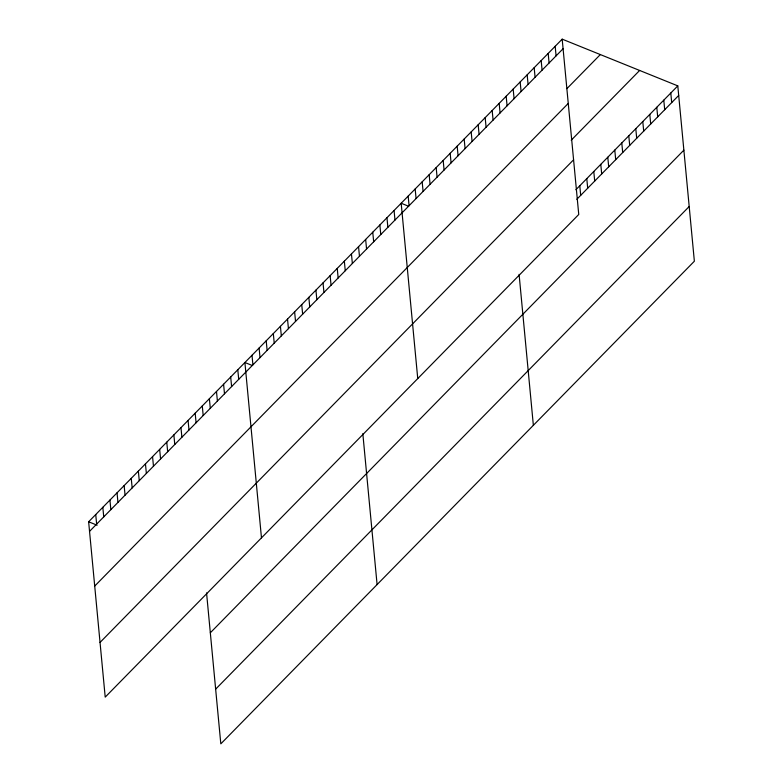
<?xml version="1.0" encoding="UTF-8"?>
<svg xmlns="http://www.w3.org/2000/svg" width="783" height="783" viewBox="0 0 783 783"><rect width="100%" height="100%" fill="white"/><g stroke="black" fill="none" stroke-linecap="round" stroke-linejoin="round"><path stroke-width="1.17" d="M562.184 39.15L578.754 214.483L105.206 697.124L88.636 521.781L562.184 39.15L677.794 85.876L694.364 261.219L220.816 743.85L206.555 592.907M89.536 531.363L563.085 48.732M566.882 88.655L600.336 54.575M94.714 586.066L568.252 103.434M571.199 140.216L639.642 70.46M100.038 642.422L573.587 159.791M575.896 189.731L677.794 85.876M576.807 199.313L678.695 95.457M210.324 632.791L683.872 150.16M215.648 689.148L689.197 206.516M408.589 206.242L401.17 203.247L417.75 378.581M252.322 365.514L244.903 362.509L261.473 537.852M88.636 521.781L97.112 525.207M670.796 93.011L671.697 102.593M663.788 100.146L664.698 109.728M656.79 107.281L657.7 116.863M649.792 114.416L650.702 123.998M642.794 121.551L643.695 131.133M635.796 128.686L636.696 138.268M628.788 135.821L629.698 145.403M621.79 142.956L622.7 152.538M614.792 150.091L615.692 159.673M607.794 157.226L608.694 166.808M600.786 164.361L601.696 173.943M593.788 171.497L594.698 181.079M586.79 178.632L587.7 188.214M579.792 185.767L580.692 195.349M555.176 46.285L556.087 55.867M548.178 53.42L549.089 63.002M541.18 60.555L542.081 70.137M534.182 67.69L535.083 77.272M527.174 74.825L528.085 84.407M520.176 81.961L521.087 91.542M513.178 89.096L514.088 98.678M506.18 96.231L507.081 105.813M519.09 274.373L533.36 425.316M499.182 103.366L500.083 112.948M492.174 110.491L493.084 120.073M485.176 117.626L486.086 127.208M478.178 124.761L479.079 134.343M471.18 131.896L472.08 141.478M464.172 139.031L465.082 148.613M457.174 146.167L458.084 155.748M450.176 153.302L451.086 162.884M443.178 160.437L444.078 170.019M436.18 167.572L437.08 177.154M429.172 174.707L430.082 184.289M422.174 181.842L423.084 191.424M415.176 188.977L416.076 198.559M408.178 196.112L409.078 205.694M394.074 210.48L394.975 220.062M386.968 217.723L387.869 227.305M379.863 224.966L380.773 234.548M372.757 232.199L373.667 241.781M365.661 239.441L366.561 249.023M358.555 246.684L359.456 256.266M351.45 253.917L352.36 263.499M362.823 433.645L377.093 584.578M344.344 261.16L345.254 270.742M337.248 268.403L338.148 277.985M330.142 275.636L331.052 285.218M323.036 282.878L323.947 292.46M315.931 290.121L316.841 299.703M308.835 297.354L309.735 306.936M301.729 304.597L302.639 314.179M294.623 311.84L295.534 321.421M287.527 319.072L288.428 328.654M280.422 326.315L281.322 335.897M273.316 333.558L274.226 343.14M266.21 340.791L267.12 350.373M259.114 348.034L260.015 357.616M252.009 355.276L252.909 364.858M237.797 369.752L238.707 379.334M230.701 376.995L231.602 386.577M223.595 384.228L224.496 393.81M216.49 391.471L217.4 401.053M209.384 398.713L210.294 408.295M202.288 405.946L203.189 415.528M195.182 413.189L196.083 422.771M188.077 420.432L188.987 430.014M180.971 427.665L181.881 437.247M173.875 434.908L174.775 444.49M166.769 442.15L167.67 451.732M159.663 449.383L160.574 458.965M152.558 456.626L153.468 466.208M145.462 463.869L146.362 473.451M138.356 471.102L139.257 480.684M131.25 478.344L132.161 487.926M124.145 485.587L125.055 495.169M117.049 492.82L117.949 502.402M109.943 500.063L110.843 509.645M102.837 507.306L103.748 516.888M95.732 514.539L96.642 524.121"/></g></svg>
